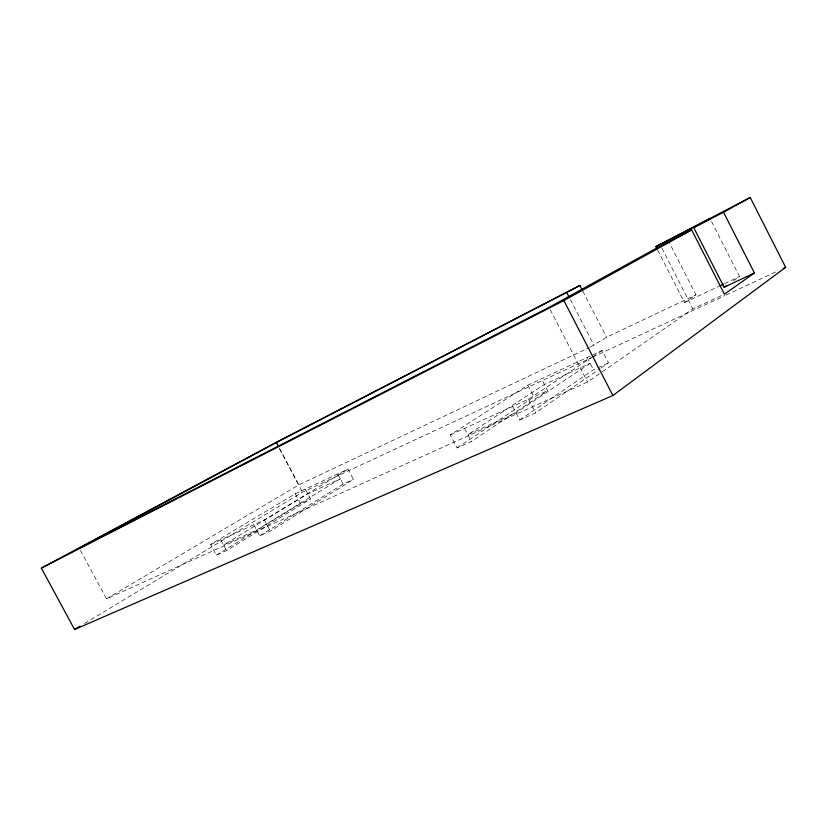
<?xml version="1.0" encoding="UTF-8"?>
<svg xmlns="http://www.w3.org/2000/svg" width="827" height="827" viewBox="0 0 827 827"><rect width="100%" height="100%" fill="white"/><g stroke="black" fill="none" stroke-linecap="round" stroke-linejoin="round"><path stroke-width="0.62" stroke-dasharray="4.13 3.1" d="M80.436 550.431L106.518 598.81L587.594 381.991L601.291 372.481M602.335 371.757L692.954 308.885L722.116 295.28M733.373 280.829L739.534 276.549L711.21 220.912M512.637 406.439L519.687 419.992L535.627 412.89L600.04 368.646M601.105 367.922L608.496 362.846L602.128 350.503L527.812 385.196L450.239 434.971L457.011 447.924L471.39 441.515L547.608 390.675L541.468 378.828M519.687 419.992L593.435 369.731L608.496 362.846M657.61 250.043L684.498 302.579L695.983 294.846L669.694 243.427M457.011 447.924L533.901 396.929L547.608 390.675M450.239 434.971L528.505 399.193L591.46 357.553M592.525 356.85L602.128 350.503M590.499 347.009L606.563 337.24L695.983 294.846M253.827 524.752L259.719 535.844L270.305 531.13L353.48 479.381L348.074 469.116L295.229 493.791L210.616 544.507L216.323 555.186L226.557 550.627L310.528 499.012L305.277 489.098M259.719 535.844L343.112 484.126L353.48 479.381M216.323 555.186L300.439 503.622L310.528 499.012M210.616 544.507L264.361 519.935L348.074 469.116M84.519 623.506L302.496 492.21L591.45 357.719M106.518 598.81L298.826 484.88L589.331 347.557M684.498 302.579L718.901 286.307M724.628 283.599L739.534 276.549M592.618 357.181L724.814 295.652M725.982 295.105L777.463 271.153M220.809 539.845L226.557 550.627M264.361 519.935L270.305 531.13M279.35 448.1L298.826 484.88M279.702 449.185L302.496 492.21M295.229 493.791L300.439 503.622M337.736 473.943L343.112 484.126M464.557 428.427L471.39 441.515M527.812 385.196L533.901 396.929M528.505 399.193L535.627 412.89M550.224 309.691L587.594 381.991M582.787 291.104L606.563 337.24M570.33 299.488L594.003 345.355M587.118 357.502L593.435 369.731M661.879 248.131L692.954 308.885M590.127 363.332L515.996 412.9L467.813 434.661L544.393 384.462L590.127 363.332M340.3 478.792L256.628 530.035L223.548 544.983L307.778 493.822L340.3 478.792"/><path stroke-width="1.24" d="M582.208 289.977L579.892 285.48L276.104 442.393L41.35 568.097L74.564 629.502L612.89 395.523L785.65 267.338L750.213 197.498L655.852 246.622L657.02 248.906M750.213 197.498L723.542 212.26L754.431 272.982L724.442 294.195L691.651 229.896L660.701 245.846L549.035 307.396L79.227 548.177L276.394 442.528L579.892 285.48M655.852 246.622L710.052 218.638L693.729 227.632L724.132 287.248L726.189 285.822M74.564 629.502L80.095 626.173M41.35 568.097L563.88 300.573L691.651 229.896M693.729 227.632L723.542 212.26M720.048 285.77L723.48 284.147M724.132 287.248L754.431 272.982M783.314 268.424L785.65 267.338M276.394 442.528L278.172 445.877M566.784 292.603L569.152 297.193M563.88 300.573L612.89 395.523"/></g></svg>
